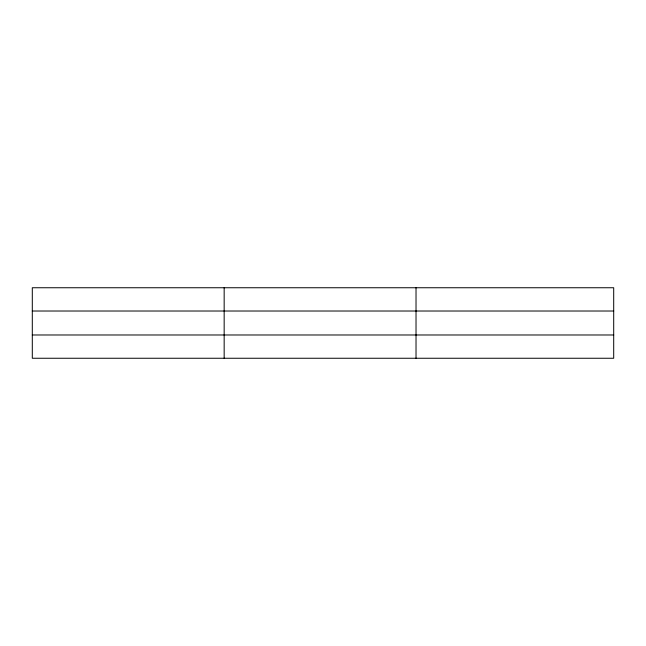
<?xml version="1.0" encoding="UTF-8"?>
<svg xmlns="http://www.w3.org/2000/svg" width="646" height="646" viewBox="0 0 646 646"><rect width="100%" height="100%" fill="white"/><g stroke="black" fill="none" stroke-linecap="round" stroke-linejoin="round"><path stroke-width="0.97" d="M224.162 287.745L224.162 358.255M416.024 287.745L416.024 358.255M613.7 334.983L613.7 358.255L32.3 358.255L32.3 287.745L613.7 287.745L613.7 334.983L32.3 334.983M32.3 311.017L613.7 311.017"/></g></svg>
